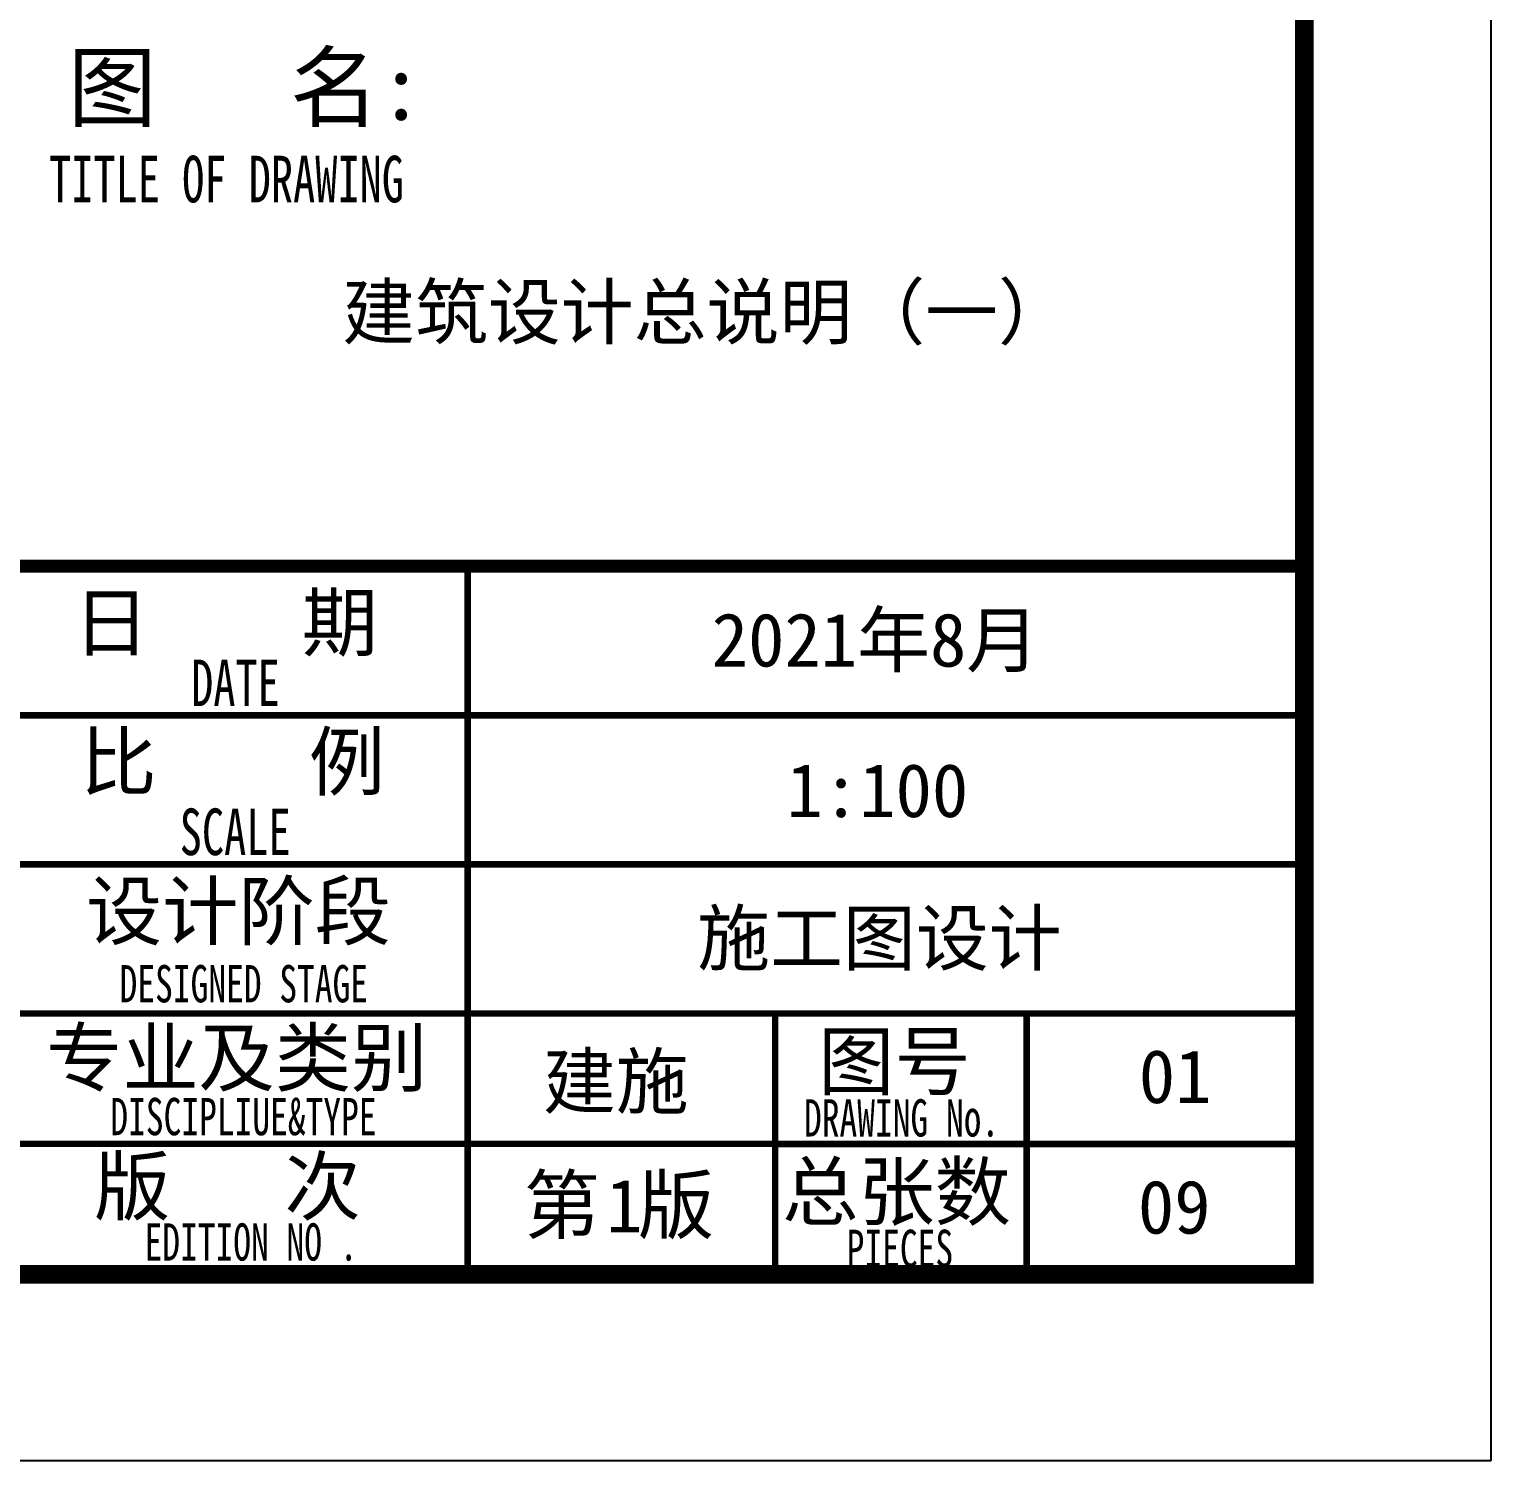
# Model space of a CAD drawing. Extents: x 1188826 to 1909461, y 608442 to 1651179.
# Drawn here: x 1548216 to 1556059, y 1421152 to 1428834 of the extents above; entities that cross this region are included whole.
import ezdxf

# ---------------------------------------------------------------- set-up
doc = ezdxf.new("R2010")
doc.units = 0
doc.header["$LTSCALE"] = 1000
doc.header["$MEASUREMENT"] = 0
doc.layers.add('WALL', color=9, linetype='Continuous', lineweight=40)
doc.layers.add('图签', color=147, linetype='Continuous', lineweight=18)
doc.layers.add('图框', color=140, linetype='Continuous')
doc.layers.add('图签文字', color=147, linetype='Continuous')
doc.styles.add('宋体', font='', dxfattribs={"height": 50})
doc.styles.add('建筑图签-1', font='simhei.ttf', dxfattribs={"width": 0.7})
doc.styles.get('宋体').set_extended_font_data('SimSun')

# ---------------------------------------------------------------- blocks, each defined once
blk = doc.blocks.new('tq5113')
at = {"layer": '图框'}
for points, const_width in [([(0, 3800.3), (7000, 3800.3)], 70), ([(2500, 1400.3), (2500, 3800.3)], 35), ([(0, 3000.3), (7000, 3000.3)], 35), ([(0, 2200.3), (7000, 2200.3)], 35), ([(0, 1400.3), (7000, 1400.3)], 35), ([(0, 1400.3), (6500, 1400.3)], 35), ([(2500, 0.3), (2500, 1400.3)], 35), ([(4150, 0.3), (4150, 1400.3)], 35), ([(4150, 0.3), (4150, 1400.3)], 35), ([(4150, 0.3), (4150, 1400.3)], 35), ([(5500, 0), (5500, 1400)], 35), ([(0, 700.3), (4150, 700.3)], 35), ([(4150, 700), (7000, 700)], 35)]:
    blk.add_lwpolyline(points, dxfattribs=dict(at, const_width=const_width))
at = {"layer": '图框', "style": '建筑图签-1', "width": 0.7}
for s, height, p in [('TITLE OF DRAWING', 250, (254, 5752.5)), ('DATE', 250, (1016.5, 3049.2)), ('SCALE', 250, (955.2, 2250)), ('DESIGNED STAGE', 200, (632.6, 1459.9)), ('DISCIPLIUE&TYPE', 200, (582.9, 747.1)), ('DRAWING No.', 200, (4305, 739.9)), ('EDITION NO .', 200, (766.5, 74.1)), ('PIECES', 200, (4533.8, 39.9))]:
    blk.add_text(s, height=height, dxfattribs=at).set_placement(p)
at = {"layer": '图签', "color": 2, "style": '宋体'}
for s, height, p in [('2021年8月', 286.68, (3810, 3261.7)), ('施工图设计', 286.68, (3732.3, 1661.7)), ('建施', 286.68, (2904.2, 892.8)), ('1', 286.7, (3243.3, 225.1)), ('09', 286.68, (6096.6, 219))]:
    blk.add_text(s, height=height, dxfattribs=at).set_placement(p)
at = {"layer": '图签文字', "color": 7, "style": '建筑图签-1'}
for s, height, p in [('图   名:', 350, (355.3, 6195.2)), ('日    期', 300, (383.9, 3348.8)), ('比    例', 300, (422.2, 2601.6)), ('设计阶段', 300, (451.9, 1799.7)), ('专业及类别', 300, (238, 1013.1)), ('图号', 300, (4380.9, 994.4)), ('版   次 ', 300, (496, 323)), ('总张数', 300, (4187.8, 294.4)), ('第 版', 300, (2800.8, 223.4))]:
    blk.add_text(s, height=height, dxfattribs=at).set_placement(p)

msp = doc.modelspace()

# ---------------------------------------------------------------- linework, layer by layer
at = {"layer": '图框'}
msp.add_lwpolyline([(1471958.5, 1480552.1), (1556058.5, 1480552.1), (1556058.5, 1421152.1), (1471958.5, 1421152.1)], close=True, dxfattribs=at)
msp.add_lwpolyline([(1471958.5, 1480552.1), (1556058.5, 1480552.1), (1556058.5, 1421152.1), (1471958.5, 1421152.1)], close=True, dxfattribs=at)
at = {"layer": '图框', "const_width": 100}
msp.add_lwpolyline([(1555058.5, 1422152.1), (1555058.5, 1479552.1), (1474458.5, 1479552.1), (1474458.5, 1422152.1)], close=True, dxfattribs=at)

# ---------------------------------------------------------------- block references
at = {"layer": 'WALL'}
msp.add_blockref('tq5113', (1548068.4, 1422152.1), dxfattribs=at)

# ---------------------------------------------------------------- texts
at = {"layer": '图签', "color": 2, "style": '宋体'}
for s, p in [('建筑设计总说明（一）', (1549895.4, 1427173.6)), ('1:100', (1552279.7, 1424606.2)), ('01', (1554169.9, 1423071.5))]:
    msp.add_text(s, height=286.68, dxfattribs=at).set_placement(p)

doc.saveas('drawing.dxf')
